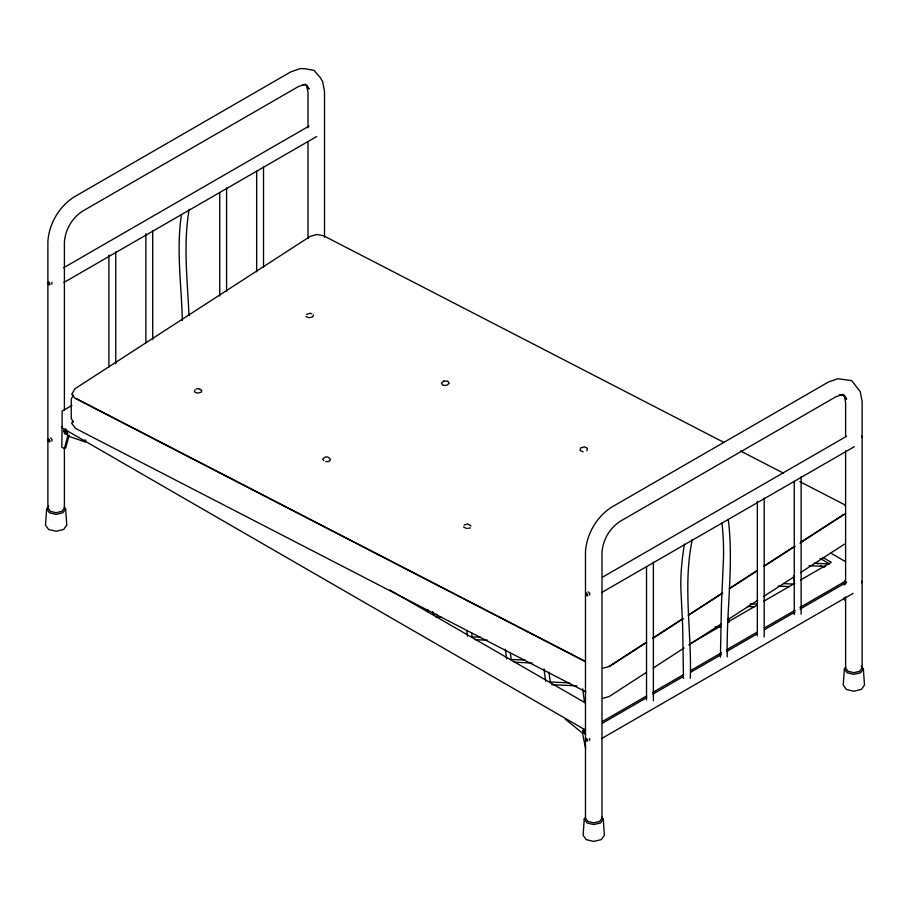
<?xml version="1.0" encoding="UTF-8"?>
<svg xmlns="http://www.w3.org/2000/svg" width="910" height="910" viewBox="0 0 910 910"><rect width="100%" height="100%" fill="white"/><g stroke="black" fill="none" stroke-linecap="round" stroke-linejoin="round"><path stroke-width="1.36" d="M48.73 506.028L46.637 508.94L45.5 525.127L48.617 529.461L56.136 531.258L63.654 529.461L66.771 525.127L65.634 508.94L64.246 506.995M585.642 817.146L584.243 819.091L583.105 835.278L586.222 839.611L593.741 841.42L601.26 839.611L604.377 835.278L603.239 819.091L601.851 817.146M845.754 666.973L844.366 668.907L843.229 685.093L846.345 689.439L853.864 691.236L861.383 689.439L864.5 685.093L863.362 668.907L861.269 666.006M189.178 209.266C183.035 244.574 187.505 280.314 188.996 315.747M181.443 214.851C176.085 249.943 181.579 285.274 182.319 320.434M692.294 539.482C682.636 585.301 691.816 632.029 690.315 678.246M684.468 544.18L683.524 550.129A209.004 120.666 -60 0 0 680.885 589.123L682.648 625.58L683.467 678.519M586.848 450.803L587.462 448.311L584.345 446.878L580.625 447.936L580.023 450.439L583.128 451.872M64.394 448.584L67.829 436.004L69.137 435.253L65.702 447.834L64.394 448.584L61.812 447.094L62.108 426.46M194.353 391.891L194.979 389.878M313.358 314.894L312.733 316.908L309.002 317.715L305.897 316.509M73.391 395.031L71.276 399.001L71.253 418.452L73.346 422.217M73.028 421.102L71.674 423.23L75.45 428.382L585.847 691.862M63.62 430.942L64.61 429.531L66.589 430.669L67.579 433.228L66.589 434.627L64.61 433.49L63.62 430.942L65.907 428.781M585.699 734.336L583.719 733.198L582.73 730.65L583.719 729.24L585.699 730.377M65.634 508.94L62.847 512.808L56.136 514.423L49.424 512.808L46.637 508.94M603.239 819.091L600.463 822.97L593.741 824.574L587.03 822.97L584.243 819.091M863.362 668.907L860.576 672.786L853.864 674.39L847.153 672.786L844.366 668.907M324.802 457.252L322.64 459.186L323.846 460.665M306.522 314.507L309.957 313.176L311.789 313.882M608.858 666.507L645.827 642.562M652.982 637.933L681.613 619.391M688.768 614.75L722.165 593.127M729.319 588.497L756.745 570.729M763.899 566.088L793.713 546.785M800.88 542.144L843.809 514.343M646.635 642.426L609.78 666.291L602.727 668.293M652.572 638.581L683.478 618.561M688.233 615.479L722.711 593.149M729.843 588.531L757.177 570.82M764.32 566.202L795.226 546.193M799.981 543.111L845.151 513.854M646.111 672.615L609.29 696.457L602.716 698.38M653.243 667.997L684.115 648M688.87 644.917L720.936 624.146M728.068 619.539L757.757 600.304M763.695 596.46L794.578 576.462M800.516 572.606L844.469 544.146M63.654 267.745L309.047 126.069M63.962 282.441L316.714 136.511M71.924 405.45L62.108 411.115L62.108 427.882L585.301 729.945M64.61 433.49L65.907 432.739L67.886 433.877L66.589 434.627M67.829 436.004L85.028 441.885L86.325 441.123M602.488 577.19L846.653 436.22M601.567 592.603L854.319 446.673M689.837 643.939L720.583 626.194M727.955 621.928L757.473 604.888M763.627 601.339L794.373 583.583M800.516 580.034L831.262 562.289L822.651 557.318M582.73 730.65L584.038 729.888L585.028 732.448L583.719 733.198M602.545 721.403L646.691 695.922M652.823 692.373L683.478 674.674M690.838 670.431L721.493 652.732M726.396 649.899L757.052 632.2M764.411 627.957L795.067 610.257M799.981 607.425L845.344 581.228M843.843 583.014L842.535 583.765L844.514 584.914M602.488 723.188L646.657 697.686M652.788 694.148L683.467 676.437M690.827 672.183L721.505 654.472M726.408 651.64L757.086 633.929M764.445 629.674L795.124 611.975M800.027 609.131L846.653 582.218M601.567 738.59L853.091 593.377M464.134 525.047L467.706 523.978L470.971 525.934M305.328 84.198L298.207 86.677L82.446 211.234C71.936 218.127 65.099 229.957 64.394 242.515L64.394 410.046M842.933 394.349L835.812 396.828L620.051 521.385C609.541 528.278 602.704 540.119 601.999 552.666L601.999 818.101L599.588 821.468L593.741 822.867L587.905 821.468L585.483 818.101L585.483 551.722C586.666 534.102 596.312 517.392 610.985 507.552L828.362 382.052L837.905 378.742L851.692 380.619L860.223 391.63L862.123 401.549L862.123 667.917L859.7 671.296L853.864 672.695L848.029 671.296L845.606 667.917L845.606 596.949M196.207 389.025L198.414 388.547L200.245 389.252M467.911 528.3L470.379 527.937M814.404 563.245L829.59 563.927L820.069 558.433M809.047 565.724L825.575 566.464M783.578 583.617L794.68 584.152L793.577 575.928M778.221 586.097L789.232 586.586M749.999 603.865L756.904 604.172M747.383 606.469L754.276 606.777M715.18 626.774L720.686 627.024M437.244 614.534L433.114 614.352L432.728 611.543M436.049 617.105L441.589 617.355M480.435 637.273L472.176 636.909L471.596 632.689M475.111 639.662L487.578 640.219M525.002 660.08L511.238 659.454L510.283 652.424M514.173 662.207L532.179 663.015M569.569 682.875L550.3 682.011L548.969 672.16M551.847 684.695L576.781 685.821M325.632 456.911L327.987 457.093M325.791 461.495L328.442 461.688L330.614 459.766L328.794 457.548M303.098 84.55L305.669 85.051L309.104 88.998L306.579 84.914L308.001 92.331L308.001 127.844M839.429 394.462L843.274 395.202L846.709 399.16L844.184 395.065L845.606 402.482L845.606 436.55M199.745 389.469L201.815 390.276L201.19 392.278L197.459 393.086L195.388 392.29M463.554 527.049L466.671 528.494M724.064 442.487L323.573 235.747L316.816 234.462L310.242 236.373L75.064 388.684L71.719 394.178L74.893 398.148L585.517 661.752M740.49 450.973L783.442 473.143M799.867 481.629L844.082 504.447L845.572 506.324M76.167 398.512L585.073 661.217M830.637 553.041L845.413 561.572M815.496 562.585L817.953 563.995M820.41 565.417L824.096 567.544M389.798 589.998L585.301 702.873M565.281 719.15L582.468 733.13L585.619 748.304M588.156 591.83L589.646 593.24L589.646 595.038M50.448 437.892L51.927 439.302L51.927 441.111M844.514 580.955L845.504 583.503M64.917 430.191L65.907 432.739M844.15 597.495L844.73 600.247M728.444 618.197L729.012 622.417M582.684 688.813L584.538 702.52M543.998 668.998L545.67 681.34M505.312 649.194L506.608 658.783M466.796 630.755L467.535 636.238M427.927 609.575L428.291 612.316M728.307 519.746C733.904 565.349 726.191 611.145 727.249 656.849M861.69 436.083L861.69 437.517M861.69 581.353L861.69 582.798M845.606 450.746L845.606 584.174M801.118 476.749L801.118 614.193M794.271 481.356L794.271 614.546M764.184 498.077L764.184 636.932M757.336 501.274L757.336 635.874M720.402 657.191L721.448 604.684L723.507 557.819A296.546 171.205 -60 0 0 721.903 522.818M653.38 562.05L653.38 700.905M646.532 566.657L646.532 699.847M589.646 738.51L589.646 740.319M324.517 237.169L324.517 91.387L322.618 81.468L320.104 77.384L314.087 70.468L305.089 68.728L300.3 68.58L290.756 71.901L73.38 197.402C58.706 207.241 49.06 223.94 47.877 241.571L47.877 507.951L50.3 511.318L56.136 512.717L61.971 511.318L64.394 507.951L64.394 448.357M308.001 142.051L308.001 238.591M263.513 166.598L263.513 267.199M256.665 171.205L256.665 271.806M226.579 187.926L226.579 291.359M219.731 192.533L219.731 295.966M152.709 230.571L152.709 339.669M145.862 233.768L145.862 342.865M115.775 251.899L115.775 363.829M108.916 255.084L108.916 367.026M85.028 439.701L85.028 441.885M51.927 282.316L51.927 284.113M48.696 282.259L47.968 283.01L48.696 284.591L49.891 284.83L49.891 283.397L48.696 282.259M48.696 439.257L47.968 439.996L48.696 441.589L49.891 441.828L49.891 440.383L48.696 439.257M586.415 593.195L585.676 593.934L586.415 595.527L587.598 595.766L587.598 594.321L586.415 593.195M586.415 738.465L585.676 739.204L586.415 740.797L587.598 741.036L587.598 739.591L586.415 738.465M443.841 381.074L441.339 383.11L442.772 385.26L446.708 385.362L449.21 383.315L447.777 381.176L443.841 381.074"/></g></svg>
